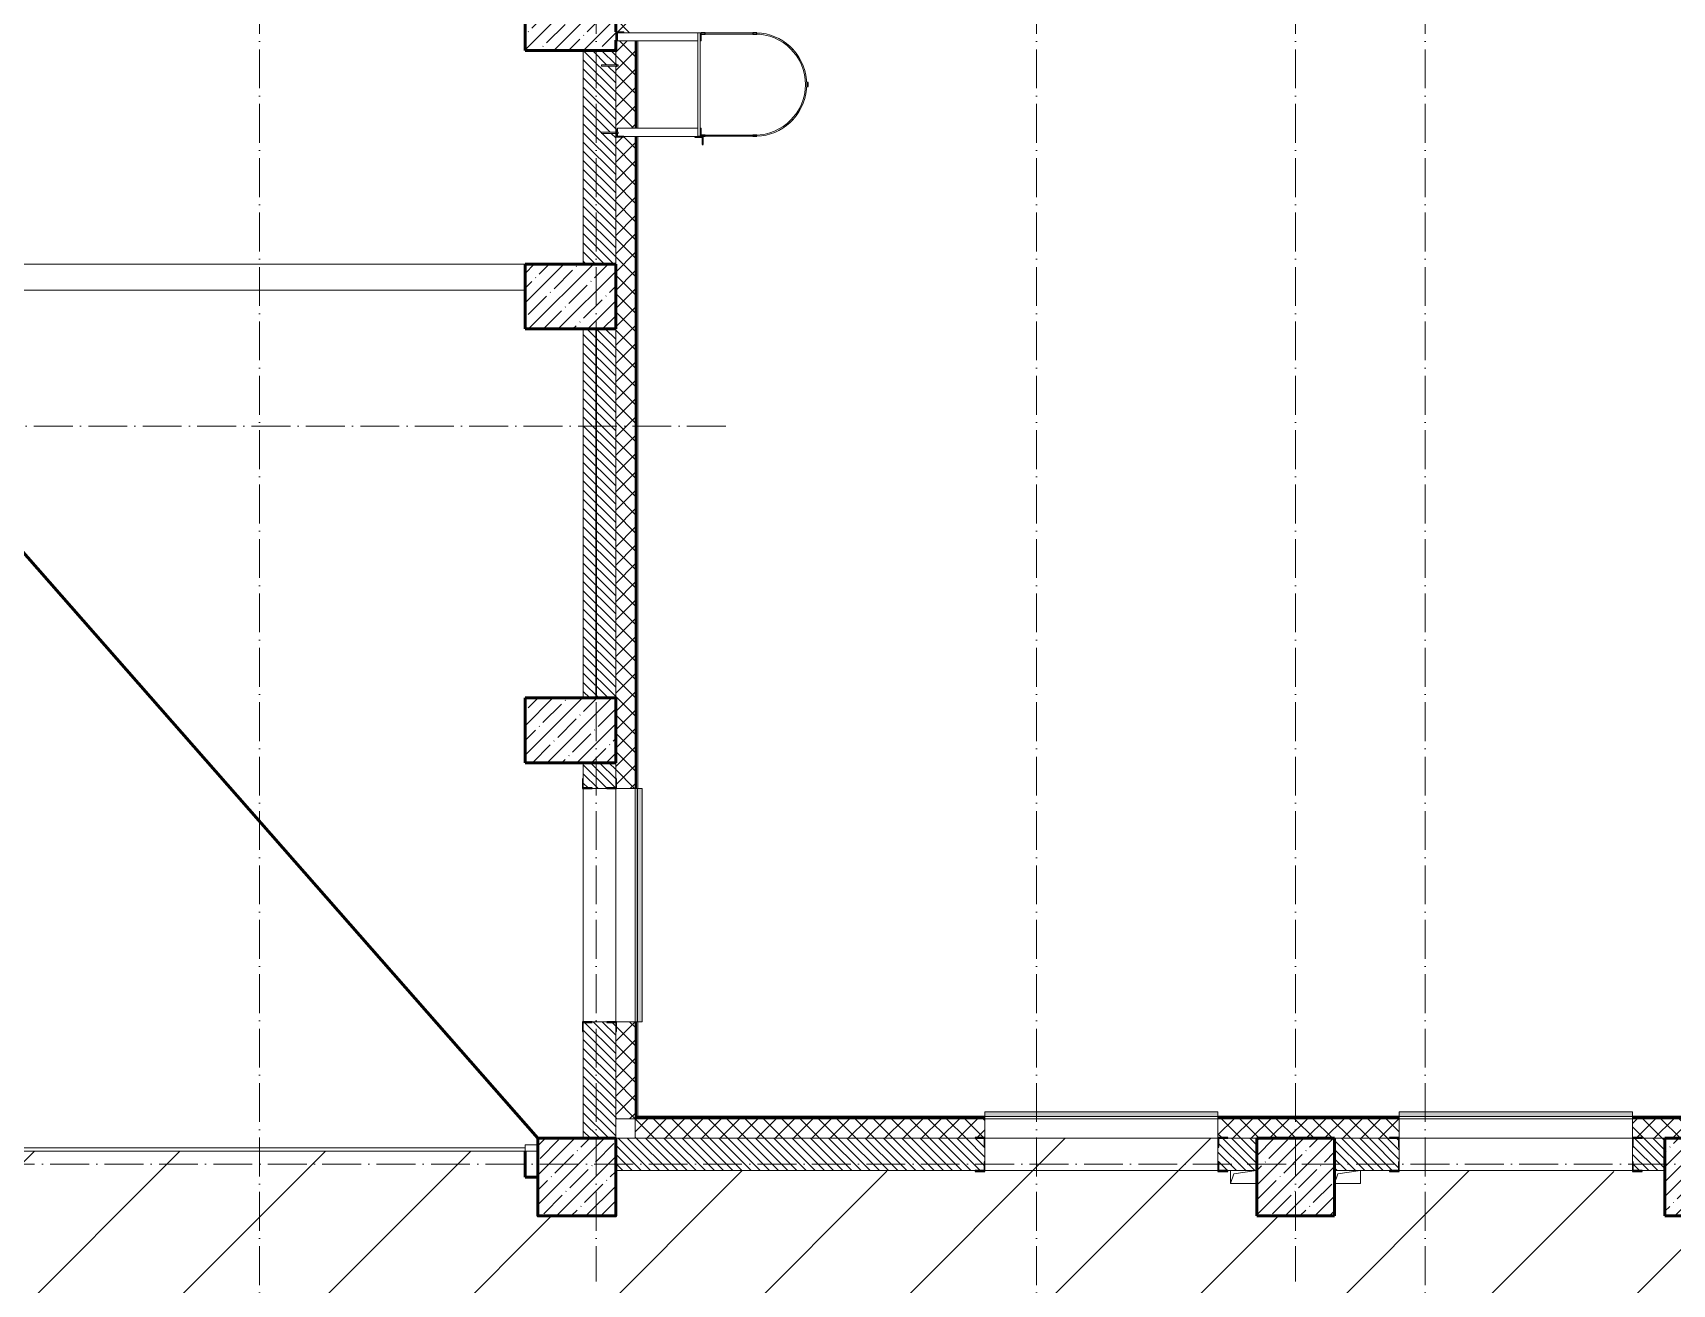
# Model space of a CAD drawing. Header units: millimetres. Extents: x 35697 to 388678, y -91946 to 171347.
# Drawn here: x 302971 to 315628, y -20209 to -10545 of the extents above; entities that cross this region are included whole.
import ezdxf

# ---------------------------------------------------------------- set-up
doc = ezdxf.new("R2010")
doc.units = ezdxf.units.MM
doc.linetypes.add('50_200_ШТРИХ_1Т_ш5_п1_п1_', pattern=[700, 500, -100, 0, -100])
for name, color, linetype, lineweight in [('2.1) ПГП окна 2.8 м', 5, 'Continuous', 30), ('2.4) ПГП вычит ЖБбалки 0.4 м -', 24, 'Continuous', 30), ('A-DETL-____-OTLN-1', 7, 'Continuous', 50), ('A-DOOR-____-MCUT', 7, 'Continuous', 13), ('A-DOOR-____-OTLN', 7, 'Continuous', 9), ('A-FLOR-____-OTLN', 7, 'Continuous', 9), ('A-GENM-____-MCUT', 7, 'Continuous', 25), ('A-GENM-____-OTLN', 7, 'Continuous', 9), ('A-GENM-____-OTLN-1', 7, 'Continuous', 25), ('A-GLAZ-____-OTLN', 7, 'Continuous', 9), ('A-WALL-____-MCUT', 7, 'Continuous', 13), ('A-WALL-____-MCUT-1', 7, 'Continuous', 9), ('A-WALL-____-OTLN', 7, 'Continuous', 9), ('A-WALL-____-PATT-1', 7, 'Continuous', 9), ('A-WALL-FNSH-MCUT-1', 7, 'Continuous', 9), ('I-WALL-____-OTLN', 7, 'Continuous', 9), ('S-COLS-____-MCUT', 7, 'Continuous', 50), ('S-COLS-____-OTLN', 7, 'Continuous', 9), ('S-GRID-____-OTLN-1', 7, '50_200_ШТРИХ_1Т_ш5_п1_п1_', 9), ('стяжа', 7, 'Continuous', 30)]:
    doc.layers.add(name, color=color, linetype=linetype, lineweight=lineweight)
doc.layers.add('A-GLAZ-____-OTLN-1', color=7, linetype='Continuous', lineweight=9, true_color=0xc0c0c0)
pattern_1 = [(135, (283770.707, -86863.456), (-35.35534, -35.35534), [])]
pattern_2 = [(45, (283770.71, -86863.46), (-70.71068, 70.71068), []), (135, (283770.71, -86863.46), (-70.71068, -70.71068), [])]

# ---------------------------------------------------------------- blocks, each defined once
blk = doc.blocks.new('BSC_Колонна _Прямоугольная - 500х700-25279857-АР1_План отверстий 3 этажа в осях 1-64_Ю-ЯЯ')
at = {"layer": 'S-COLS-____-OTLN'}
h = blk.add_hatch(dxfattribs=at)
h.set_pattern_fill('FP_16', color=256, style=0, pattern_type=2)
h.set_pattern_definition([(315, (-76431.04, 23350), (114.04925, 114.04925), []), (315, (-76431.04, 23235.95), (114.04925, 114.04925), [201.613, -40.323, 3.353, -36.97])])
h.paths.add_polyline_path([(-250, -350), (250, -350), (250, 350), (-250, 350), (-250, -55)], flags=0)
at = {"layer": 'S-COLS-____-MCUT'}
for p, q in [((250, 350), (-250, 350)), ((-250, 350), (-250, -350)), ((250, -350), (250, 350)), ((-250, -350), (-170, -350)), ((-107, -350), (250, -350))]:
    blk.add_line(p, q, dxfattribs=at)
blk = doc.blocks.new('BSC_Колонна _Прямоугольная - 600х600-V52-АР1_План отверстий 3 этажа в осях 1-64_Ю-ЯЯ')
at = {"layer": 'S-COLS-____-OTLN'}
h = blk.add_hatch(dxfattribs=at)
h.set_pattern_fill('FP_60', color=256, style=0, pattern_type=2)
h.set_pattern_definition([(45, (-28950, -67481.04), (-114.04925, 114.04925), []), (45, (-28835.95, -67481.04), (-114.04925, 114.04925), [201.613, -40.323, 3.353, -36.97])])
h.paths.add_polyline_path([(-300, -300), (300, -300), (300, 300), (-300, 300), (-300, 237)], flags=0)
at = {"layer": 'S-COLS-____-MCUT'}
for p, q in [((300, 300), (-300, 300)), ((-300, 300), (-300, -300)), ((300, -300), (300, 300)), ((-300, -300), (300, -300))]:
    blk.add_line(p, q, dxfattribs=at)
blk = doc.blocks.new('BSC_Колонна _Прямоугольная - 500х700-25976089-АР1_План отверстий 3 этажа в осях 1-64_Ю-ЯЯ')
at = {"layer": 'S-COLS-____-OTLN'}
h = blk.add_hatch(dxfattribs=at)
h.set_pattern_fill('FP_76', color=256, style=0, pattern_type=2)
h.set_pattern_definition([(315, (-74281.04, 23350), (114.04925, 114.04925), []), (315, (-74281.04, 23235.95), (114.04925, 114.04925), [201.613, -40.323, 3.353, -36.97])])
h.paths.add_polyline_path([(-250, -350), (250, -350), (250, 350), (-250, 350)], flags=0)
at = {"layer": 'S-COLS-____-MCUT'}
for p, q in [((250, 350), (-250, 350)), ((-250, 350), (-250, -350)), ((250, -350), (250, 350)), ((-250, -350), (250, -350))]:
    blk.add_line(p, q, dxfattribs=at)
blk = doc.blocks.new('BSC_Колонна _Прямоугольная - 500х700-V68-АР1_План отверстий 3 этажа в осях 1-64_Ю-ЯЯ')
at = {"layer": 'S-COLS-____-OTLN'}
h = blk.add_hatch(dxfattribs=at)
h.set_pattern_fill('FP_77', color=256, style=0, pattern_type=2)
h.set_pattern_definition([(315, (-70931.04, 23350), (114.04925, 114.04925), []), (315, (-70931.04, 23235.95), (114.04925, 114.04925), [201.613, -40.323, 3.353, -36.97])])
h.paths.add_polyline_path([(-250, -350), (250, -350), (250, 350), (-250, 350)], flags=0)
at = {"layer": 'S-COLS-____-MCUT'}
for p, q in [((250, 350), (-250, 350)), ((-250, 350), (-250, -350)), ((250, -350), (250, 350)), ((-250, -350), (250, -350))]:
    blk.add_line(p, q, dxfattribs=at)
blk = doc.blocks.new('BSC_Колонна _Прямоугольная - 600х600-V89-АР1_План отверстий 3 этажа в осях 1-64_Ю-ЯЯ')
at = {"layer": 'S-COLS-____-OTLN'}
h = blk.add_hatch(dxfattribs=at)
h.set_pattern_fill('FP_94', color=256, style=0, pattern_type=2)
h.set_pattern_definition([(45, (-32100, -67481.04), (-114.04925, 114.04925), []), (45, (-31985.95, -67481.04), (-114.04925, 114.04925), [201.613, -40.323, 3.353, -36.97])])
h.paths.add_polyline_path([(-300, -300), (300, -300), (300, 300), (-300, 300)], flags=0)
at = {"layer": 'S-COLS-____-MCUT'}
for p, q in [((300, 300), (-300, 300)), ((-300, 300), (-300, -300)), ((300, -300), (300, 300)), ((-300, -300), (300, -300))]:
    blk.add_line(p, q, dxfattribs=at)
blk = doc.blocks.new('BSC_Колонна _Прямоугольная - 600х600-V90-АР1_План отверстий 3 этажа в осях 1-64_Ю-ЯЯ')
at = {"layer": 'S-COLS-____-OTLN'}
h = blk.add_hatch(dxfattribs=at)
h.set_pattern_fill('FP_95', color=256, style=0, pattern_type=2)
h.set_pattern_definition([(45, (-23400, -67481.04), (-114.04925, 114.04925), []), (45, (-23285.95, -67481.04), (-114.04925, 114.04925), [201.613, -40.323, 3.353, -36.97])])
h.paths.add_polyline_path([(-300, -300), (300, -300), (300, 300), (-300, 300)], flags=0)
at = {"layer": 'S-COLS-____-MCUT'}
for p, q in [((300, 300), (-300, 300)), ((-300, 300), (-300, -300)), ((300, -300), (300, 300)), ((-300, -300), (100, -300))]:
    blk.add_line(p, q, dxfattribs=at)
blk = doc.blocks.new('Фахверк_СКБ_Уголок - 250_2700-27497298-АР1_План отверстий 3 этажа в осях 1-64_Ю-ЯЯ')
at = {"layer": 'A-GENM-____-MCUT'}
for p, q in [((200, 181), (125, 181)), ((125, 181), (125, 106)), ((131, 106), (131, 175)), ((131, 175), (200, 175)), ((200, 175), (200, 181)), ((125, 106), (131, 106)), ((131, -6), (125, -6)), ((125, -6), (125, -81)), ((125, -81), (200, -81)), ((131, -75), (131, -6)), ((200, -75), (131, -75)), ((200, -81), (200, -75))]:
    blk.add_line(p, q, dxfattribs=at)
blk = doc.blocks.new('Фахверк_СКБ_Уголок - 250_2700-27509033-АР1_План отверстий 3 этажа в осях 1-64_Ю-ЯЯ')
at = {"layer": 'A-GENM-____-MCUT'}
for p, q in [((125, 181), (50, 181)), ((50, 181), (50, 175)), ((50, 175), (119, 175)), ((119, 175), (119, 106)), ((125, 106), (125, 181)), ((119, 106), (125, 106)), ((119, -75), (50, -75)), ((50, -75), (50, -81)), ((50, -81), (125, -81)), ((125, -6), (119, -6)), ((119, -6), (119, -75)), ((125, -81), (125, -6))]:
    blk.add_line(p, q, dxfattribs=at)
blk = doc.blocks.new('AR_Отверстие прямоугольное _в плите_ - AR_Отверстие прямоугольное _в плите_-V183-АР1_План отверстий 3 этажа в осях 1-64_Ю-ЯЯ')
at = {"layer": 'A-GENM-____-OTLN'}
for p, q in [((-100, 50), (-100, -50)), ((-100, -50), (-75, 25)), ((-75, 25), (100, 50)), ((100, -50), (100, 50)), ((-100, -50), (100, -50))]:
    blk.add_line(p, q, dxfattribs=at)
blk = doc.blocks.new('AR_Отверстие прямоугольное _в плите_ - AR_Отверстие прямоугольное _в плите_-V175-АР1_План отверстий 3 этажа в осях 1-64_Ю-ЯЯ')
at = {"layer": 'A-GENM-____-OTLN'}
for p, q in [((-100, -50), (-75, 25)), ((-75, 25), (100, 50)), ((100, -50), (100, 50)), ((-100, -50), (100, -50))]:
    blk.add_line(p, q, dxfattribs=at)
blk = doc.blocks.new('Лестница_Металлическая_Кровля_Перепад - Назначение габаритов по экземпляру-30749997-АР1_План отверстий 3 этажа в осях 1-64_Ю-ЯЯ')
at = {"layer": 'A-GENM-____-MCUT'}
for p, q in [((140, 1610), (110, 1610)), ((110, 1610), (110, 1600)), ((140, 1610), (110, 1610)), ((110, 1610), (110, 1600)), ((110, 1600), (140, 1600)), ((110, 1600), (140, 1600)), ((140, 1600), (140, 1610)), ((140, 1600), (140, 1610)), ((-147, 1493), (-168, 1472)), ((-168, 1472), (-161, 1465)), ((-161, 1465), (-140, 1486)), ((-140, 1486), (-147, 1493)), ((397, 1493), (390, 1486)), ((390, 1486), (411, 1465)), ((418, 1472), (397, 1493)), ((411, 1465), (418, 1472)), ((-275, 1215), (-275, 1185)), ((-265, 1215), (-275, 1215)), ((-275, 1185), (-265, 1185)), ((-265, 1185), (-265, 1215)), ((525, 1215), (515, 1215)), ((515, 1215), (515, 1185)), ((515, 1185), (525, 1185)), ((525, 1185), (525, 1215)), ((-265, 815), (-275, 815)), ((-275, 815), (-275, 785)), ((-265, 785), (-265, 815)), ((525, 815), (515, 815)), ((515, 815), (515, 785)), ((525, 785), (525, 815))]:
    blk.add_line(p, q, dxfattribs=at)
at = {"layer": 'A-GENM-____-OTLN'}
for p, q in [((-275, 1185), (-275, 815)), ((-265, 815), (-265, 1185)), ((515, 1185), (515, 815)), ((525, 815), (525, 1185))]:
    blk.add_line(p, q, dxfattribs=at)
for radius, start, end in [(390, 0, 180), (400, 47.1513, 132.8487), (400, 137.1513, 177.8405), (400, 2.1595, 42.8487)]:
    blk.add_arc((125, 1200), radius, start, end, dxfattribs=at)
blk = doc.blocks.new('ЛМ_Арматурный стержень_ГОСТ 5781-82 - Ø 18 А240-29172526-АР1_План отверстий 3 этажа в осях 1-64_Ю-ЯЯ')
at = {"layer": 'A-GENM-____-OTLN'}
for p, q in [((24334, 76318), (24334, 75518)), ((24334, 76318), (24343, 76318)), ((24343, 76318), (24352, 76318)), ((24352, 75518), (24352, 76318)), ((24343, 75518), (24334, 75518)), ((24352, 75518), (24343, 75518))]:
    blk.add_line(p, q, dxfattribs=at)
blk = doc.blocks.new('ЛМ_Уголок_ГОСТ 8509-93 - L 63х63x6-29176216-АР1_План отверстий 3 этажа в осях 1-64_Ю-ЯЯ')
at = {"layer": 'A-GENM-____-MCUT'}
for p, q in [((24312, 75518), (24312, 75512)), ((24312, 75512), (24369, 75512)), ((24375, 75518), (24360, 75518)), ((24369, 75512), (24369, 75455)), ((24369, 75455), (24375, 75455)), ((24375, 75455), (24375, 75518))]:
    blk.add_line(p, q, dxfattribs=at)
blk = doc.blocks.new('Анкер клиновой - Анкер клиновой МКТ V-A 10-10-15_115-14811140-АР1_План отверстий 3 этажа в осях 1-64_Ю-ЯЯ')
at = {"layer": 'A-GENM-____-OTLN'}
for p, q in [((23706, 76071), (23591, 76071)), ((23591, 76061), (23591, 76071)), ((23710, 76074), (23706, 76074)), ((23706, 76058), (23706, 76074)), ((23706, 76074), (23706, 76072)), ((23710, 76072), (23710, 76074)), ((23710, 76074), (23710, 76058)), ((23720, 76071), (23710, 76071)), ((23720, 76071), (23720, 76061)), ((23591, 76061), (23706, 76061)), ((23706, 76060), (23706, 76058)), ((23706, 76058), (23710, 76058)), ((23710, 76061), (23720, 76061)), ((23710, 76058), (23710, 76060))]:
    blk.add_line(p, q, dxfattribs=at)
blk = doc.blocks.new('Анкер клиновой - Анкер клиновой МКТ V-A 10-10-15_115-V208-АР1_План отверстий 3 этажа в осях 1-64_Ю-ЯЯ')
at = {"layer": 'A-GENM-____-OTLN'}
for p, q in [((23700, 75550), (23591, 75550)), ((23591, 75540), (23591, 75550)), ((23591, 75540), (23700, 75540)), ((23710, 75553), (23706, 75553)), ((23706, 75537), (23710, 75537)), ((23710, 75551), (23710, 75553)), ((23710, 75553), (23710, 75537)), ((23720, 75550), (23710, 75550)), ((23710, 75540), (23720, 75540)), ((23710, 75537), (23710, 75539)), ((23720, 75550), (23720, 75540))]:
    blk.add_line(p, q, dxfattribs=at)
blk = doc.blocks.new('ЛМ_Уголок_ГОСТ 8509-93 - L 63х63x6-29171483-АР1_План отверстий 3 этажа в осях 1-64_Ю-ЯЯ')
at = {"layer": 'A-GENM-____-OTLN'}
for p, q in [((23700, 76324), (23700, 76261)), ((23763, 76324), (23700, 76324)), ((23700, 76261), (23706, 76261)), ((23706, 76261), (23706, 76318)), ((23706, 76318), (23763, 76318)), ((23763, 76318), (23763, 76324))]:
    blk.add_line(p, q, dxfattribs=at)
blk = doc.blocks.new('ЛМ_Уголок_ГОСТ 8509-93 - L 63х63x6-29171484-АР1_План отверстий 3 этажа в осях 1-64_Ю-ЯЯ')
at = {"layer": 'A-GENM-____-OTLN'}
for p, q in [((23706, 75575), (23700, 75575)), ((23700, 75575), (23700, 75512)), ((23706, 75518), (23706, 75575)), ((23700, 75512), (23763, 75512)), ((23763, 75518), (23706, 75518)), ((23763, 75512), (23763, 75518))]:
    blk.add_line(p, q, dxfattribs=at)
blk = doc.blocks.new('ЛМ_Уголок_ГОСТ 8509-93 - L 63х63x6-30750527-АР1_План отверстий 3 этажа в осях 1-64_Ю-ЯЯ')
at = {"layer": 'A-GENM-____-OTLN'}
for p, q in [((0, 45), (0, -18)), ((619, 45), (0, 45)), ((645, 45), (637, 45)), ((645, -18), (645, 45)), ((48, -18), (619, -18)), ((637, -18), (645, -18))]:
    blk.add_line(p, q, dxfattribs=at)
blk = doc.blocks.new('ЛМ_Уголок_ГОСТ 8509-93 - L 63х63x6-30750528-АР1_План отверстий 3 этажа в осях 1-64_Ю-ЯЯ')
at = {"layer": 'A-GENM-____-OTLN'}
for p, q in [((0, 18), (0, -4)), ((619, 18), (48, 18)), ((645, 18), (637, 18)), ((645, -45), (645, 18)), ((0, -14), (0, -45)), ((0, -45), (619, -45)), ((637, -45), (645, -45))]:
    blk.add_line(p, q, dxfattribs=at)
blk = doc.blocks.new('Отлив_СКБ - Отлив витража_СФТК-31884011-АР1_План отверстий 3 этажа в осях 1-64_Ю-ЯЯ')
at = {"layer": 'A-GLAZ-____-OTLN-1'}
for points in [[(1800, 2), (1800, 37), (0, 37), (0, 2), (1715, 2)], [(1715, 0), (1800, 0), (1800, 2), (0, 2), (0, 0)]]:
    blk.add_hatch(color=256, dxfattribs=at).paths.add_polyline_path(points, flags=0)
at = {"layer": 'A-GLAZ-____-OTLN'}
for p, q in [((0, 3), (0, 37)), ((1800, 37), (0, 37)), ((0, 2), (1800, 2)), ((1800, 37), (1800, 3)), ((1800, 0), (0, 0))]:
    blk.add_line(p, q, dxfattribs=at)
blk = doc.blocks.new('DM_Штора_Противопожарная_Doormaster_EI-60 - ш_4700 х в_2680-31485574-АР1_План отверстий 3 этажа в осях 1-64_Ю-ЯЯ')
at = {"layer": 'A-DOOR-____-MCUT'}
for p, q in [((-2225, 150), (-2315, 150)), ((-2315, 150), (-2315, 100)), ((-2225, 100), (-2225, 150)), ((2475, 150), (2475, 100)), ((2565, 150), (2475, 150)), ((2565, 100), (2565, 150)), ((-2315, 100), (-2225, 100)), ((-2225, 125), (2475, 125)), ((2475, 100), (2565, 100))]:
    blk.add_line(p, q, dxfattribs=at)
blk = doc.blocks.new('BSC_Колонна _Прямоугольная1 - 200х100 _металл_-31488033-АР1_План отверстий 3 этажа в осях 1-64_Ю-ЯЯ')
at = {"layer": 'S-COLS-____-MCUT'}
for p, q in [((100, 50), (-100, 50)), ((-100, 50), (-100, 40)), ((100, -50), (100, 50)), ((-100, -50), (100, -50))]:
    blk.add_line(p, q, dxfattribs=at)
blk = doc.blocks.new('3эт')
at = {"layer": 'S-GRID-____-OTLN-1', "color": 251, "ltscale": 0.6, "true_color": 0x636466}
for p, q in [((304720.7, 4029.4), (304720.7, -33971.9)), ((307320.7, 4029.4), (307320.7, -20188)), ((310720.7, 4029.4), (310720.7, -33971.9)), ((312720.7, 4029.4), (312720.7, -20188)), ((313720.7, 4029.4), (313720.7, -33971.9)), ((308320.7, -13582.4), (279101.9, -13582.4)), ((387845.1, -19282.4), (279101.9, -19282.4))]:
    blk.add_line(p, q, dxfattribs=at)

msp = doc.modelspace()

# ---------------------------------------------------------------- hatches: boundary and pattern name
at = {"layer": '2.1) ПГП окна 2.8 м'}
h = msp.add_hatch(dxfattribs=at)
h.set_pattern_fill('ANSI31', color=5, scale=250)
h.paths.add_polyline_path([(291171, -10232), (291096, -10232), (291096, -10238), (291021, -10238), (291021, -10232), (290671, -10232), (289771, -10232), (289321, -10232), (289321, -15457), (289327, -15457), (289327, -15532), (289325, -16432), (289327, -16432), (289327, -16507), (289321, -19182), (289321, -19682), (289321, -20007), (289327, -20007), (289327, -20082), (289321, -20182), (289321, -21132), (289321, -21782), (289327, -21782), (289327, -21857), (289321, -24832), (289571, -24832), (291171, -24832), (291371, -24832), (291371, -23682), (291621, -23682), (292721, -23682), (293121, -23682), (294221, -23682), (297676, -23682), (297676, -23676), (297751, -23676), (297757, -23676), (297826, -23676), (298676, -23677), (298676, -23676), (298745, -23676), (298751, -23676), (298826, -23676), (300046, -23677), (300046, -23676), (300121, -23676), (300127, -23676), (300196, -23676), (301271, -23677), (301271, -23676), (301346, -23676), (302696, -23677), (302696, -23676), (302771, -23676), (302777, -23676), (302846, -23676), (304971, -23677), (304971, -23232), (305225, -23232), (305271, -23232), (305971, -23232), (306017, -23232), (306196, -23232), (306646, -23232), (307271, -23232), (307471, -23232), (307471, -23432), (307471, -23432), (307471, -23682), (308646, -23682), (308646, -23676), (308721, -23676), (308727, -23676), (308796, -23676), (309421, -23677), (309421, -23676), (309496, -23676), (309596, -23676), (309596, -23676), (309671, -23676), (310371, -23677), (310371, -23676), (310471, -23676), (310471, -23682), (310996, -23682), (310996, -23676), (311071, -23676), (311771, -23677), (311771, -23676), (311846, -23676), (311946, -23676), (311946, -23676), (312021, -23676), (312646, -23677), (312646, -23676), (312715, -23676), (312721, -23676), (312796, -23676), (314296, -23677), (314296, -23676), (314371, -23676), (315996, -23677), (315996, -23676), (316065, -23676), (316071, -23676), (316146, -23676), (320296, -23677), (320296, -23676), (320371, -23676), (321996, -23677), (321996, -23676), (322065, -23676), (322071, -23676), (322146, -23676), (328971, -23678), (328971, -19332), (328671, -19332), (328671, -19432), (328471, -19432), (328471, -19332), (328121, -19332), (326321, -19332), (326321, -19682), (325721, -19682), (325721, -19432), (325521, -19432), (325521, -19332), (324996, -19332), (324996, -19338), (324921, -19338), (324921, -19332), (323121, -19332), (323121, -19338), (323021, -19338), (323021, -19682), (322421, -19682), (322421, -19432), (322221, -19432), (322221, -19332), (321796, -19332), (321796, -19338), (321721, -19338), (319921, -19332), (319921, -19338), (319846, -19338), (319771, -19332), (319771, -19682), (319171, -19682), (319171, -19432), (318971, -19432), (318971, -19332), (318596, -19332), (318596, -19338), (318521, -19338), (316721, -19332), (316721, -19338), (316646, -19338), (316171, -19332), (316171, -19682), (315571, -19682), (315571, -19332), (315396, -19332), (315396, -19338), (315321, -19338), (313521, -19332), (313521, -19338), (313446, -19338), (313221, -19335), (313221, -19432), (313021, -19432), (313021, -19682), (312421, -19682), (312421, -19432), (312218, -19432), (312243, -19357), (312421, -19332), (312421, -19082), (312196, -19082), (312127, -19082), (312127, -19151), (312121, -19263), (312121, -19151), (312121, -19082), (310321, -19082), (310321, -19151), (310321, -19263), (310321, -19338), (310246, -19338), (307471, -19332), (307471, -19682), (306871, -19682), (306871, -19382), (306771, -19382), (306771, -19182), (302071, -19182), (302071, -19382), (301971, -19382), (301971, -19682), (301471, -19682), (301471, -19382), (301371, -19382), (301371, -19182), (297371, -19182), (297371, -19382), (297271, -19382), (297271, -19682), (296771, -19682), (296771, -19382), (296671, -19382), (296671, -19182), (293771, -19182), (293771, -19382), (293671, -19382), (293671, -19682), (293171, -19682), (293171, -19382), (293071, -19382), (293071, -19182), (291971, -19182), (291971, -19382), (291171, -19382), (291171, -18582), (291371, -18582), (291371, -12832), (291171, -12832), (291171, -12232), (291171, -12032)])
h.paths.add_polyline_path([(298408, -21962), (300066, -21962), (300066, -20762), (298408, -20762)], flags=24)
h = msp.add_hatch(dxfattribs=at)
h.set_pattern_fill('ANSI31', color=5, scale=250)
h.paths.add_polyline_path([(312127, -19332), (312196, -19332), (312196, -19338), (312127, -19338)], flags=17)
at = {"layer": 'A-WALL-____-PATT-1'}
h = msp.add_hatch(dxfattribs=at)
h.set_pattern_fill('FP_4', color=256, style=0, pattern_type=2)
h.set_pattern_definition(pattern_2)
h.paths.add_polyline_path([(307621, -18932), (307621, -18182), (307477, -18182), (307477, -18257), (307471, -18257), (307471, -18932), (307617, -18932)], flags=0)
h.paths.add_polyline_path([(307621, -16382), (307621, -11345), (307534, -11345), (307534, -11351), (307471, -11351), (307471, -16307), (307477, -16307), (307477, -16382)], flags=0)
h.paths.add_polyline_path([(307486, -11345), (307486, -11323), (307477, -11324), (307477, -11345), (307481, -11345)], flags=0)
h.paths.add_polyline_path([(307481, -11313), (307486, -11313), (307486, -11282), (307621, -11282), (307621, -10608), (307486, -10608), (307486, -10545), (307477, -10545), (307477, -10602), (307471, -10602), (307471, -10792), (307491, -10793), (307491, -10802), (307471, -10803), (307471, -11288), (307477, -11288), (307477, -11313), (307481, -11313)], flags=0)
h.paths.add_polyline_path([(307621, -10545), (307621, -932), (307471, -932), (307471, -10539), (307534, -10539), (307534, -10545), (307617, -10545)], flags=0)
h = msp.add_hatch(dxfattribs=at)
h.set_pattern_fill('FP_9', color=256, style=0, pattern_type=2)
h.set_pattern_definition(pattern_1)
h.paths.add_polyline_path([(307221, -12332), (307471, -12332), (307471, -11323), (307362, -11323), (307362, -11313), (307471, -11313), (307471, -10802), (307362, -10802), (307362, -10792), (307471, -10792), (307471, -10682), (307221, -10682), (307221, -11881)], flags=0)
h = msp.add_hatch(dxfattribs=at)
h.set_pattern_fill('FP_9', color=256, style=0, pattern_type=2)
h.set_pattern_definition(pattern_1)
h.paths.add_polyline_path([(307471, -15682), (307471, -12832), (307221, -12832), (307221, -15682)], flags=0)
h = msp.add_hatch(dxfattribs=at)
h.set_pattern_fill('FP_9', color=256, style=0, pattern_type=2)
h.set_pattern_definition(pattern_1)
h.paths.add_polyline_path([(307221, -19082), (307471, -19082), (307471, -18188), (307402, -18188), (307402, -18182), (307290, -18182), (307290, -18188), (307221, -18188), (307221, -18339)], flags=0)
h.paths.add_polyline_path([(307402, -16382), (307402, -16376), (307471, -16376), (307471, -16182), (307221, -16182), (307221, -16376), (307290, -16376), (307290, -16382)], flags=0)
h = msp.add_hatch(dxfattribs=at)
h.set_pattern_fill('FP_4', color=256, style=0, pattern_type=2)
h.set_pattern_definition(pattern_2)
h.paths.add_polyline_path([(328971, -19082), (328971, -18932), (328121, -18932), (328121, -19082), (328827, -19082)], flags=0)
h.paths.add_polyline_path([(324996, -19082), (326321, -19082), (326321, -18932), (324921, -18932), (324921, -19076), (324996, -19076)], flags=0)
h.paths.add_polyline_path([(323046, -19082), (323046, -19076), (323121, -19076), (323121, -18932), (321721, -18932), (321721, -19076), (321796, -19076), (321796, -19082), (323021, -19082)], flags=0)
h.paths.add_polyline_path([(319846, -19082), (319846, -19076), (319921, -19076), (319921, -18932), (318521, -18932), (318521, -19076), (318596, -19076), (318596, -19082), (319771, -19082)], flags=0)
h.paths.add_polyline_path([(316171, -19082), (316646, -19082), (316646, -19076), (316721, -19076), (316721, -18932), (315321, -18932), (315321, -19076), (315396, -19076), (315396, -19082), (315571, -19082)], flags=0)
h.paths.add_polyline_path([(313446, -19082), (313446, -19076), (313521, -19076), (313521, -18932), (312121, -18932), (312121, -19076), (312196, -19076), (312196, -19082), (313021, -19082)], flags=0)
h.paths.add_polyline_path([(310246, -19082), (310246, -19076), (310321, -19076), (310321, -18932), (307621, -18932), (307621, -19082), (308501, -19082)], flags=0)
h = msp.add_hatch(dxfattribs=at)
h.set_pattern_fill('FP_9', color=256, style=0, pattern_type=2)
h.set_pattern_definition(pattern_1)
h.paths.add_polyline_path([(312196, -19332), (312421, -19332), (312421, -19082), (312127, -19082), (312127, -19151), (312121, -19151), (312121, -19263), (312127, -19263), (312127, -19332)], flags=0)
h.paths.add_polyline_path([(310246, -19332), (310315, -19332), (310315, -19263), (310321, -19263), (310321, -19151), (310315, -19151), (310315, -19082), (307471, -19082), (307471, -19332), (308501, -19332)], flags=0)
h = msp.add_hatch(dxfattribs=at)
h.set_pattern_fill('FP_9', color=256, style=0, pattern_type=2)
h.set_pattern_definition(pattern_1)
h.paths.add_polyline_path([(315571, -19332), (315571, -19082), (315327, -19082), (315327, -19151), (315321, -19151), (315321, -19263), (315327, -19263), (315327, -19332), (315396, -19332)], flags=0)
h.paths.add_polyline_path([(313446, -19332), (313515, -19332), (313515, -19263), (313521, -19263), (313521, -19151), (313515, -19151), (313515, -19082), (313021, -19082), (313021, -19332)], flags=0)

# ---------------------------------------------------------------- linework, layer by layer
at = {"color": 0, "lineweight": 50}
msp.add_lwpolyline([(306871, -19082), (307471, -19082), (307471, -19682), (306871, -19682)], close=True, dxfattribs=at)
at = {"layer": '2.4) ПГП вычит ЖБбалки 0.4 м -'}
msp.add_lwpolyline([(307321, -15682), (307321, -12832)], dxfattribs=at)
at = {"layer": 'A-DETL-____-OTLN-1'}
msp.add_line((301971, -13503), (306871, -19082), dxfattribs=at)
at = {"layer": 'A-FLOR-____-OTLN'}
msp.add_line((306771, -19182), (302071, -19182), dxfattribs=at)
at = {"layer": 'A-WALL-____-MCUT'}
for p, q in [((307221, -10682), (307221, -12332)), ((307471, -10682), (307471, -10793)), ((307471, -10802), (307471, -11288)), ((307471, -11351), (307471, -12332)), ((307221, -12832), (307221, -15682)), ((307471, -12832), (307471, -15682)), ((307221, -16182), (307221, -16307)), ((307471, -16307), (307471, -16182)), ((307290, -16382), (307402, -16382)), ((307402, -18182), (307290, -18182)), ((307221, -18257), (307221, -19082)), ((307471, -18257), (307471, -19082)), ((307471, -19082), (310246, -19082)), ((312421, -19082), (312196, -19082)), ((313446, -19082), (313021, -19082)), ((315571, -19082), (315396, -19082)), ((310321, -19263), (310321, -19151)), ((312121, -19151), (312121, -19263)), ((313521, -19263), (313521, -19151)), ((315321, -19151), (315321, -19263)), ((307471, -19332), (310246, -19332)), ((312196, -19332), (312421, -19332)), ((313021, -19332), (313446, -19332)), ((315396, -19332), (315571, -19332))]:
    msp.add_line(p, q, dxfattribs=at)
at = {"layer": 'A-WALL-____-MCUT-1'}
for p, q in [((307621, -11282), (307621, -10608)), ((307627, -11282), (307627, -10608)), ((307633, -11282), (307633, -10608)), ((307621, -16382), (307621, -11345)), ((307627, -16382), (307627, -11345)), ((307633, -16382), (307633, -11345)), ((307477, -16382), (307621, -16382)), ((307621, -18182), (307477, -18182)), ((307621, -18182), (307621, -19082)), ((307627, -18932), (307627, -18182)), ((307633, -18932), (307633, -18182)), ((307471, -18932), (310321, -18932)), ((310321, -18920), (307621, -18920)), ((310321, -18926), (307621, -18926)), ((310321, -19076), (310321, -18932)), ((313521, -18920), (312121, -18920)), ((313521, -18926), (312121, -18926)), ((312121, -18932), (312121, -19076)), ((313521, -18932), (312121, -18932)), ((313521, -19076), (313521, -18932)), ((316721, -18920), (315321, -18920)), ((316721, -18926), (315321, -18926)), ((315321, -18932), (316721, -18932)), ((315321, -18932), (315321, -19076))]:
    msp.add_line(p, q, dxfattribs=at)
at = {"layer": 'A-WALL-____-OTLN'}
for p, q in [((307221, -18182), (307221, -16382)), ((307471, -18182), (307471, -16382)), ((307471, -16382), (307471, -18182)), ((307621, -16382), (307621, -18182)), ((312121, -18932), (310321, -18932)), ((313521, -18932), (315321, -18932)), ((312121, -19082), (310321, -19082)), ((315321, -19082), (313521, -19082)), ((312121, -19332), (310321, -19332)), ((315321, -19332), (313521, -19332))]:
    msp.add_line(p, q, dxfattribs=at)
at = {"layer": 'A-WALL-FNSH-MCUT-1'}
for p, q in [((307641, -11282), (307641, -10608)), ((307641, -16382), (307641, -11345)), ((307621, -16382), (307641, -16382)), ((307641, -18182), (307621, -18182)), ((307641, -18932), (307641, -18182)), ((310321, -18912), (307621, -18912)), ((310321, -18932), (310321, -18912)), ((313521, -18912), (312121, -18912)), ((312121, -18912), (312121, -18932)), ((313521, -18932), (313521, -18912)), ((316721, -18912), (315321, -18912)), ((315321, -18912), (315321, -18932))]:
    msp.add_line(p, q, dxfattribs=at)
at = {"layer": 'I-WALL-____-OTLN'}
for p, q in [((301971, -12332), (306771, -12332)), ((306771, -12532), (301971, -12532))]:
    msp.add_line(p, q, dxfattribs=at)

# ---------------------------------------------------------------- block references
at = {"layer": 'A-DOOR-____-OTLN'}
msp.add_blockref('DM_Штора_Противопожарная_Doormaster_EI-60 - ш_4700 х в_2680-31485574-АР1_План отверстий 3 этажа в осях 1-64_Ю-ЯЯ', (304296, -19282), dxfattribs=at)
at = {"layer": 'A-GENM-____-OTLN'}
for name, p in [('ЛМ_Уголок_ГОСТ 8509-93 - L 63х63x6-29171483-АР1_План отверстий 3 этажа в осях 1-64_Ю-ЯЯ', (283771, -86863)), ('ЛМ_Арматурный стержень_ГОСТ 5781-82 - Ø 18 А240-29172526-АР1_План отверстий 3 этажа в осях 1-64_Ю-ЯЯ', (283771, -86863)), ('Анкер клиновой - Анкер клиновой МКТ V-A 10-10-15_115-14811140-АР1_План отверстий 3 этажа в осях 1-64_Ю-ЯЯ', (283771, -86863)), ('Анкер клиновой - Анкер клиновой МКТ V-A 10-10-15_115-V208-АР1_План отверстий 3 этажа в осях 1-64_Ю-ЯЯ', (283771, -86863)), ('ЛМ_Уголок_ГОСТ 8509-93 - L 63х63x6-29171484-АР1_План отверстий 3 этажа в осях 1-64_Ю-ЯЯ', (283771, -86863)), ('ЛМ_Уголок_ГОСТ 8509-93 - L 63х63x6-29176216-АР1_План отверстий 3 этажа в осях 1-64_Ю-ЯЯ', (283771, -86863)), ('AR_Отверстие прямоугольное _в плите_ - AR_Отверстие прямоугольное _в плите_-V183-АР1_План отверстий 3 этажа в осях 1-64_Ю-ЯЯ', (312318, -19382)), ('AR_Отверстие прямоугольное _в плите_ - AR_Отверстие прямоугольное _в плите_-V175-АР1_План отверстий 3 этажа в осях 1-64_Ю-ЯЯ', (313121, -19382))]:
    msp.add_blockref(name, p, dxfattribs=at)
at = {"layer": 'A-GENM-____-OTLN', "extrusion": (0, 0, -1), "rotation": 180}
for name, p in [('ЛМ_Уголок_ГОСТ 8509-93 - L 63х63x6-30750527-АР1_План отверстий 3 этажа в осях 1-64_Ю-ЯЯ', (-307486, -10563)), ('ЛМ_Уголок_ГОСТ 8509-93 - L 63х63x6-30750528-АР1_План отверстий 3 этажа в осях 1-64_Ю-ЯЯ', (-307486, -11328))]:
    msp.add_blockref(name, p, dxfattribs=at)
at = {"layer": 'A-GENM-____-OTLN', "rotation": 269.9999999999999}
msp.add_blockref('Лестница_Металлическая_Кровля_Перепад - Назначение габаритов по экземпляру-30749997-АР1_План отверстий 3 этажа в осях 1-64_Ю-ЯЯ', (307346, -10820), dxfattribs=at)
at = {"layer": 'A-GENM-____-OTLN-1'}
for name, p, rotation in [('Фахверк_СКБ_Уголок - 250_2700-27497298-АР1_План отверстий 3 этажа в осях 1-64_Ю-ЯЯ', (307396, -16507), 89.99999999999991), ('Фахверк_СКБ_Уголок - 250_2700-27497298-АР1_План отверстий 3 этажа в осях 1-64_Ю-ЯЯ', (307296, -18057), 269.9999999999999), ('Фахверк_СКБ_Уголок - 250_2700-27497298-АР1_План отверстий 3 этажа в осях 1-64_Ю-ЯЯ', (310446, -19157), 180), ('Фахверк_СКБ_Уголок - 250_2700-27509033-АР1_План отверстий 3 этажа в осях 1-64_Ю-ЯЯ', (312246, -19157), 180), ('Фахверк_СКБ_Уголок - 250_2700-27497298-АР1_План отверстий 3 этажа в осях 1-64_Ю-ЯЯ', (313646, -19157), 180), ('Фахверк_СКБ_Уголок - 250_2700-27509033-АР1_План отверстий 3 этажа в осях 1-64_Ю-ЯЯ', (315446, -19157), 180)]:
    msp.add_blockref(name, p, dxfattribs=dict(at, rotation=rotation))
at = {"layer": 'A-GLAZ-____-OTLN', "rotation": 269.9999999999995}
msp.add_blockref('Отлив_СКБ - Отлив витража_СФТК-31884011-АР1_План отверстий 3 этажа в осях 1-64_Ю-ЯЯ', (307638, -16382), dxfattribs=at)
at = {"layer": 'A-GLAZ-____-OTLN'}
for p in [(310321, -18915), (313521, -18915)]:
    msp.add_blockref('Отлив_СКБ - Отлив витража_СФТК-31884011-АР1_План отверстий 3 этажа в осях 1-64_Ю-ЯЯ', p, dxfattribs=at)
at = {"layer": 'S-COLS-____-OTLN'}
for name, p, rotation in [('BSC_Колонна _Прямоугольная - 500х700-25279857-АР1_План отверстий 3 этажа в осях 1-64_Ю-ЯЯ', (307121, -10432), 89.9999999999999), ('BSC_Колонна _Прямоугольная - 500х700-25976089-АР1_План отверстий 3 этажа в осях 1-64_Ю-ЯЯ', (307121, -12582), 89.9999999999999), ('BSC_Колонна _Прямоугольная - 500х700-V68-АР1_План отверстий 3 этажа в осях 1-64_Ю-ЯЯ', (307121, -15932), 89.9999999999999), ('BSC_Колонна _Прямоугольная1 - 200х100 _металл_-31488033-АР1_План отверстий 3 этажа в осях 1-64_Ю-ЯЯ', (306821, -19282), 270.0000000000001)]:
    msp.add_blockref(name, p, dxfattribs=dict(at, rotation=rotation))
for name, p in [('BSC_Колонна _Прямоугольная - 600х600-V90-АР1_План отверстий 3 этажа в осях 1-64_Ю-ЯЯ', (307171, -19382)), ('BSC_Колонна _Прямоугольная - 600х600-V52-АР1_План отверстий 3 этажа в осях 1-64_Ю-ЯЯ', (312721, -19382)), ('BSC_Колонна _Прямоугольная - 600х600-V89-АР1_План отверстий 3 этажа в осях 1-64_Ю-ЯЯ', (315871, -19382))]:
    msp.add_blockref(name, p, dxfattribs=at)
at = {"layer": 'стяжа'}
msp.add_blockref('3эт', (0, 0), dxfattribs=at)

doc.saveas('drawing.dxf')
